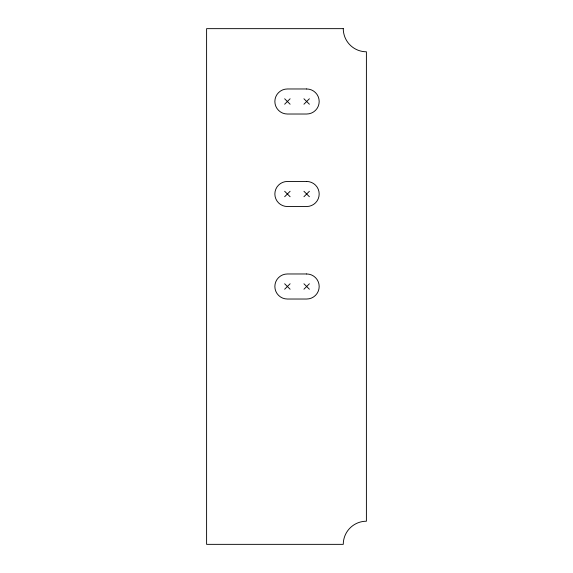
<?xml version="1.0" encoding="UTF-8"?>
<svg xmlns="http://www.w3.org/2000/svg" width="573" height="573" viewBox="0 0 573 573"><rect width="100%" height="100%" fill="white"/><g stroke="black" fill="none" stroke-linecap="round" stroke-linejoin="round"><path stroke-width="0.86" d="M284.659 104.222L290.11 98.771M303.934 104.222L309.384 98.771M284.659 196.725L290.11 191.275M303.934 196.725L309.384 191.275M284.659 289.229L290.11 283.771M303.934 289.229L309.384 283.771M303.934 98.771L309.384 104.222M284.659 98.771L290.11 104.222M303.934 191.275L309.384 196.725M284.659 191.275L290.11 196.725M303.934 283.771L309.384 289.229M284.659 283.771L290.11 289.229M343.27 28.65L206.602 28.65L206.602 544.35L343.27 544.35A23.128 23.128 0 0 1 366.398 521.222L366.398 51.778A23.128 23.128 0 0 1 343.27 28.65M306.655 88.973L287.388 88.973A12.527 12.527 0 0 0 274.861 101.493A12.527 12.527 0 0 0 287.388 114.02L306.655 114.02A12.527 12.527 0 0 0 319.182 101.493A12.527 12.527 0 0 0 306.655 88.973M306.655 181.469L287.388 181.469A12.527 12.527 0 0 0 274.861 193.996A12.527 12.527 0 0 0 287.388 206.524L306.655 206.524A12.527 12.527 0 0 0 319.182 193.996A12.527 12.527 0 0 0 306.655 181.469M306.655 273.973L287.388 273.973A12.527 12.527 0 0 0 274.861 286.5A12.527 12.527 0 0 0 287.388 299.027L306.655 299.027A12.527 12.527 0 0 0 319.182 286.5A12.527 12.527 0 0 0 306.655 273.973"/></g></svg>
